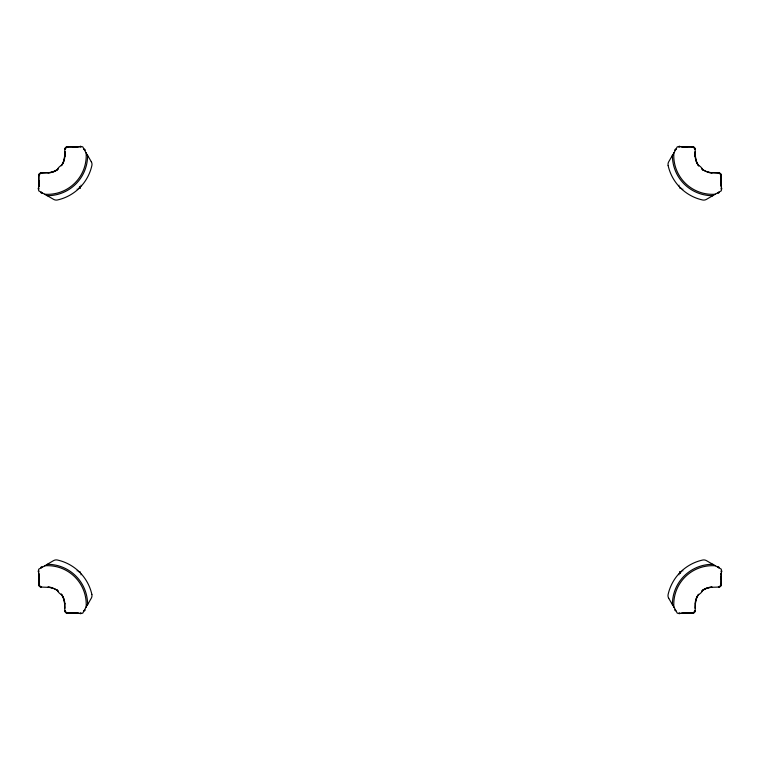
<?xml version="1.0" encoding="UTF-8"?>
<svg xmlns="http://www.w3.org/2000/svg" width="760" height="760" viewBox="0 0 760 760"><rect width="100%" height="100%" fill="white"/><g stroke="black" fill="none" stroke-linecap="round" stroke-linejoin="round"><path stroke-width="1.14" d="M41.534 586.834L41.515 586.853A2.708 2.708 0 0 1 38.903 584.145L38.969 573.372M718.485 173.147L718.466 173.166A2.708 2.708 0 0 1 721.097 175.855L721.069 183.359M87.581 604.314L82.707 613.234L67.516 613.234A2.708 2.708 0 0 1 64.819 610.622L64.581 603.867A17.166 17.166 0 0 0 61.55 594.719M672.419 155.686L677.293 146.766L692.483 146.766A2.708 2.708 0 0 1 695.181 149.378L695.381 156.132A17.166 17.166 0 0 0 698.45 165.281M721.059 183.939L721.059 184.67M721.05 185.725L720.85 186.114M87.581 604.732A39.995 39.995 0 0 0 47.586 564.319L38.665 569.192L38.665 584.373A2.708 2.708 0 0 0 41.278 587.081L48.032 587.318A17.166 17.166 0 0 1 58.406 591.27M61.55 165.281A17.166 17.166 0 0 0 64.581 156.132L64.819 149.378A2.708 2.708 0 0 1 67.516 146.766L82.707 146.766L87.581 155.686A39.995 39.995 0 0 1 47.158 195.681L38.665 190.807L38.665 175.626A2.708 2.708 0 0 1 41.278 172.919L48.032 172.681A17.166 17.166 0 0 0 58.406 168.73M77.748 146.813L72.703 147.031M695.029 608.209L695.163 603.858A17.423 17.423 0 0 1 697.813 595.213M702.364 590.625A17.204 17.204 0 0 1 711.968 587.271L718.722 587.081A2.708 2.708 0 0 0 721.335 584.373L721.335 569.192L712.88 564.319A39.995 39.995 0 0 0 672.419 604.314L677.293 613.234L692.483 613.234A2.708 2.708 0 0 0 695.181 610.622L695.381 603.867A17.166 17.166 0 0 1 698.45 594.719M712.567 195.681L721.335 190.807L721.335 175.626A2.708 2.708 0 0 0 718.684 172.957L711.968 172.681A17.166 17.166 0 0 1 701.594 168.73M38.969 186.627L39.149 186.114M721.031 573.372L720.85 573.885M720.993 573.619L721.05 574.503M41.145 192.223C40.384 193.505 43.215 193.23 41.857 192.641M718.884 567.73C719.577 566.58 716.803 566.57 718.228 567.406M84.122 610.755L85.044 610.508L84.797 609.577M675.203 150.423L675.878 149.245M87.067 605.549L91.238 598.319A5.405 5.405 0 0 0 91.837 594.443M84.407 610.261L84.17 610.679M672.933 154.451L668.762 161.68A5.405 5.405 0 0 0 668.163 165.556M79.03 188.09L80.303 187.929L79.458 186.599M680.969 571.909L679.706 572.024L680.542 573.401M80.161 572.688L80.056 571.7L79.03 571.909M679.867 187.273L679.943 188.299L680.969 188.09M80.132 188.233L79.363 187.464M64.819 610.622L64.856 610.584A2.708 2.708 0 0 0 67.554 613.187L67.554 613.187M681.73 147.06L692.255 147.003A2.907 2.584 5.1 0 1 692.597 147.022M692.445 146.813L692.483 146.766A2.708 2.708 0 0 1 695.144 149.416L695.181 149.378M77.14 570.931L77.672 570.399M80.94 574.778L81.501 574.218M678.5 185.782L679.06 185.221M682.328 189.601L682.86 189.069M38.665 584.373L38.703 584.336A2.708 2.708 0 0 0 41.316 587.043L41.278 587.081M38.903 584.145L38.703 574.142M718.684 172.957L718.722 172.919A2.708 2.708 0 0 1 721.335 175.626L721.297 185.858L721.097 175.855M84.797 150.423L85.044 149.492L84.122 149.245M675.203 609.577L674.956 610.508L675.878 610.755M41.182 567.748L41.676 567.464M718.798 192.261L718.276 192.565M46.35 564.832L53.57 560.623A5.405 5.405 0 0 1 57.446 560.025A45.372 45.372 0 0 1 91.874 594.453M41.771 567.406C43.234 566.618 40.289 566.514 41.145 567.777M718.19 192.612C716.803 193.03 719.397 193.667 718.875 192.27M713.649 195.168L706.429 199.376A5.405 5.405 0 0 1 702.553 199.975A45.372 45.372 0 0 1 668.125 165.547M91.238 161.68L91.276 161.671A5.405 5.405 0 0 1 91.874 165.547A45.372 45.372 0 0 1 57.446 199.975A5.405 5.405 0 0 1 53.57 199.339L46.35 195.168M713.649 564.832L706.429 560.623A5.405 5.405 0 0 0 702.544 560.063A45.372 45.372 0 0 0 668.125 594.453A5.405 5.405 0 0 0 668.724 598.329L668.762 598.319M38.703 175.664L38.665 175.626A2.708 2.708 0 0 1 41.316 172.957L48.032 172.729A17.204 17.204 0 0 0 57.636 169.375M695.039 156.142L695.181 156.142A17.404 17.404 0 0 0 698.563 165.861M695.381 156.132L695.419 156.132A17.204 17.204 0 0 0 698.725 165.737M38.703 185.858L38.931 180.557M64.581 603.867L64.619 603.867A17.204 17.204 0 0 0 61.275 594.263M61.436 594.139A17.404 17.404 0 0 1 64.819 603.858L64.961 603.858M78.27 612.94L77.748 613.187M712.842 195.681L712.414 195.681A39.995 39.995 0 0 1 672.419 155.268M75.924 612.959L67.773 612.968A2.907 2.584 5.1 0 1 67.403 612.978M679.601 613.225C681.378 613.738 677.492 613.899 679.402 613.225M67.403 147.031A2.878 2.536 1.3 0 1 67.773 146.975L78.28 147.06M687.297 147.031L682.252 146.813M80.655 613.225C82.46 613.643 78.727 614.014 80.456 613.225M77.738 612.997L67.745 612.997A2.708 2.708 0 0 1 65.075 610.698M683.762 612.959L692.227 612.968A2.878 2.536 1.3 0 0 692.597 612.968M681.767 612.94L692.255 612.997A2.708 2.708 0 0 0 694.925 610.698M711.968 172.681L718.722 172.919M64.581 156.132L64.619 156.132A17.204 17.204 0 0 1 61.275 165.737M64.961 156.142L64.819 156.142A17.423 17.423 0 0 1 62.187 164.787M695.381 603.867L695.419 603.867A17.204 17.204 0 0 1 698.725 594.263M675.83 149.226L674.956 149.492L675.156 150.394M41.724 192.565L41.201 192.261M718.361 567.482L718.817 567.748M718.466 586.834L718.485 586.853A2.708 2.708 0 0 0 721.097 584.145L721.297 574.142L721.297 584.336A2.708 2.708 0 0 1 718.684 587.043L718.722 587.081M41.515 173.147L41.534 173.166A2.708 2.708 0 0 0 38.903 175.855L38.959 186.485M682.328 570.399L682.86 570.931M679.867 571.767L680.637 572.536M678.5 574.218L679.06 574.778M80.94 185.221L81.501 185.782M77.14 189.069L77.672 189.601M695.144 610.584L695.181 610.622A2.708 2.708 0 0 1 692.445 613.187L692.483 613.234M67.745 147.003L67.773 147.031A2.708 2.708 0 0 0 65.075 149.302M67.516 146.766L67.554 146.813A2.708 2.708 0 0 0 64.856 149.416L64.856 149.416M84.151 149.283L84.778 150.375M668.724 598.329L672.933 605.549M87.067 154.451L91.276 161.671M675.535 610.175L675.231 609.644M711.968 587.271L711.968 587.318A17.166 17.166 0 0 0 701.594 591.27M64.819 603.858L64.971 608.209M721.059 576.403L721.069 579.443M65.179 149.331A2.878 2.536 1.3 0 1 66.5 147.355M57.77 169.556A17.423 17.423 0 0 1 48.032 172.947M65.502 148.875A2.878 1.282 4.3 0 1 65.664 148.77M38.855 175.873A2.907 2.584 -84.9 0 1 41.524 173.261M40.755 173.47A2.907 1.311 80.5 0 1 41.534 173.403M86.108 152.674A38.646 38.646 0 0 1 44.574 194.218M57.161 169.689A10.811 10.811 0 0 1 61.588 165.262M718.475 173.28A2.878 2.536 -88.7 0 1 721.126 175.873M711.968 172.919A17.404 17.404 0 0 1 708.101 172.349M703.323 170.278A17.404 17.404 0 0 1 702.25 169.537M692.255 147.003A2.708 2.708 0 0 1 694.925 149.302M693.481 147.373A2.907 2.584 5.1 0 1 694.83 149.321M694.497 148.722A2.907 1.311 -9.5 0 1 694.801 149.34M715.426 194.218A38.646 38.646 0 0 1 673.892 152.674M711.968 172.729A17.204 17.204 0 0 1 702.364 169.375M698.411 165.262A10.811 10.811 0 0 1 702.838 169.689M41.524 586.72A2.878 2.536 -88.7 0 1 38.874 584.126M48.032 587.081A17.404 17.404 0 0 1 51.898 587.651M56.677 589.722A17.404 17.404 0 0 1 57.75 590.463M66.519 612.626A2.907 2.584 5.1 0 1 65.17 610.679M65.502 611.278A2.907 1.311 -9.5 0 1 65.198 610.66M44.574 565.782A38.646 38.646 0 0 1 86.108 607.325M48.032 587.271A17.204 17.204 0 0 1 57.636 590.625M61.588 594.738A10.811 10.811 0 0 1 57.161 590.311M694.82 610.669A2.878 2.536 1.3 0 1 693.5 612.645M702.231 590.444A17.423 17.423 0 0 1 711.968 587.053M694.497 611.125A2.878 1.282 4.3 0 1 694.336 611.23M721.145 584.126A2.907 2.584 -84.9 0 1 718.475 586.739M719.245 586.53A2.907 1.311 80.5 0 1 718.466 586.596M673.892 607.325A38.646 38.646 0 0 1 715.426 565.782M702.838 590.311A10.811 10.811 0 0 1 698.411 594.738M38.675 188.451C38.437 190.94 37.743 186.903 38.675 188.451M38.675 571.244C38.266 573.505 37.933 569.458 38.675 571.149M721.325 188.708C721.838 190.732 721.971 186.608 721.325 188.651M721.325 571.349C721.857 573.429 722.038 569.211 721.325 571.349M64.971 151.791L64.819 156.142L64.989 151.8M79.876 146.727C82.251 147.345 80.189 145.189 79.971 146.775M678.775 146.727C680.846 147.468 679.544 145.122 678.775 146.727M695.181 156.142L695.029 151.791L695.163 156.142"/></g></svg>
